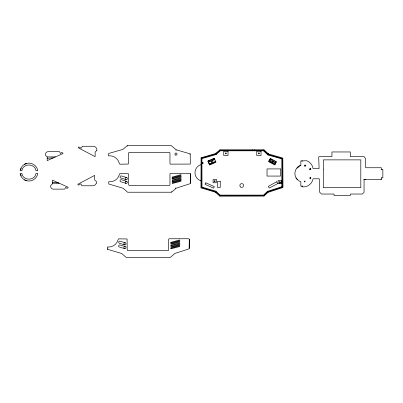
<?xml version="1.0" encoding="UTF-8"?>
<svg xmlns="http://www.w3.org/2000/svg" width="403" height="403" viewBox="0 0 403 403"><rect width="100%" height="100%" fill="white"/><g stroke="black" fill="none" stroke-linecap="round" stroke-linejoin="round"><path stroke-width="0.6" d="M189.309 240.233L189.259 239.115L188.7 238.742L168.963 238.783L168.615 239.306L168.615 250.213L168.172 250.651L127.766 250.651L127.207 250.097L127.091 238.969L118.502 238.853L117.943 240.082A9.612 9.612 0 0 1 108.508 247.029L107.324 247.059L107.485 249.286L121.731 253.517L126.27 257.492L169.804 257.492L170.625 257.164L174.816 253.472L189.133 248.832L189.309 239.347L189.309 243.896M190.654 174.962L190.609 173.844L190.05 173.471L170.308 173.517L169.96 174.036L169.96 184.942L169.517 185.385L129.111 185.385L128.557 184.826L128.471 173.738L119.852 173.582L119.288 174.811A9.612 9.612 0 0 1 109.858 181.758L108.649 181.824L108.83 184.015L123.076 188.246L127.62 192.226L171.154 192.226L171.975 191.899L176.161 188.201L190.483 183.561L190.634 174.076L190.654 178.625M47.206 156.903L47.181 160.631L63.049 153.508L61.901 152.289L60.606 153.508L59.448 151.664L47.957 151.664A2.781 2.781 0 0 0 45.61 155.447L47.206 156.903L55.488 156.903M282.725 158.172L281.828 158.858L268.055 155.044L263.562 150.803L263.96 149.805L268.63 154.032L282.266 157.865L282.82 158.334L282.971 187.138L282.609 187.632L268.076 192.342L263.91 196.1L219.932 196.185L215.393 192.211L200.961 187.838L201.092 157.764L215.333 153.629L220.068 149.78L263.96 149.805M219.585 196.115L219.988 195.112L263.517 195.112L267.486 191.354L281.828 186.76L282.795 187.526M20.613 169.844L21.258 168.283M310.627 178.312C309.962 175.985 309.212 180.076 310.98 177.869M270.458 160.228L271.148 158.928M271.476 162.59L272.735 160.228L270.136 158.842L268.877 161.21L275.022 164.474M272.423 163.094L273.682 160.732L276.282 162.112M274.952 162.616L275.642 161.316M267.879 154.873L268.438 153.896M175.899 150.314L176.187 149.81L171.129 145.508L128.013 145.508L126.945 145.921L122.89 149.402L108.906 153.402C107.808 153.906 108.019 156.732 109.687 155.78A9.773 9.773 0 0 1 119.172 162.973L119.893 164.207L128.366 164.046L128.542 152.999L128.98 152.43L169.472 152.41L169.965 152.898L169.965 163.537L170.313 164.132L190.302 164.071L190.221 153.881L176.187 149.81M268.055 155.044L268.63 154.032M215.393 192.211L215.973 191.213L201.989 187.108L201.147 187.979M267.96 154.188L268.252 153.755M310.542 178.423L310.204 178.882L310.204 177.28M381.379 169.421L381.379 167.744L365.662 167.744L365.662 158.792L364.085 156.656L350.338 156.656L350.338 151.961L331.946 151.961L331.946 156.656L318.995 156.656L318.713 156.943L319.095 168.53L313.096 168.62A9.848 9.848 0 0 0 307.464 161.069L306.547 160.716L300.834 160.983L300.834 165.411L299.197 166.086L297.409 167.457L296.034 169.245A8.624 8.624 0 0 0 296.039 177.869C297.182 179.622 298.794 181.098 300.834 181.703L300.834 186.156L302.739 186.156L302.744 186.947A10.02 10.02 0 0 0 313.096 178.786L319.322 178.786L319.322 191.843L321.508 194.034L334.062 194.034L334.062 195.505L350.338 195.505L350.338 194.034L362.317 194.034L364.055 192.367L364.07 179.557L381.379 179.451L381.379 177.869M310.627 169.456L310.164 169.723L310.204 168.53M296.815 168.237L299.197 166.086L300.834 165.301M267.194 154.228L267.919 153.442M107.485 249.286L107.903 248.853M200.991 157.87L201.928 158.575L216.124 154.556L220.255 150.803L263.562 150.803M279.45 183.677L281.294 182.07M297.414 167.467L298.185 166.867L298.935 166.867M189.833 154.289L190.281 153.951M214.376 158.545L211.686 159.744L213.101 162.923M208.452 162.354L214.809 159.523M211.902 162.867L209.222 164.061L209.429 164.555L215.791 161.724M212.88 162.434L215.575 161.235M24.457 164.308L26.623 163.411L26.643 163.774L26.376 163.517M200.87 164.701L199.178 165.401A8.453 8.453 0 0 0 199.178 180.045L201.218 180.892M47.206 158.273L53.261 157.9M380.981 179.456L381.379 179.451M302.688 160.983L301.635 160.983M302.739 186.156L301.635 186.156M201.928 162.54L203.001 162.54L203.001 163.618L201.928 163.618M201.928 163.069L203.001 163.069M380.986 169.421L382.85 169.421L382.85 177.869L380.986 177.869M363.602 179.562L365.672 179.562M26.376 180.559L26.643 180.559M52.43 183.209L59.186 183.209M52.43 182.524L52.43 183.894L50.833 185.345A2.781 2.781 0 0 0 53.181 189.133L64.671 189.133L65.825 187.289L67.125 188.508L68.273 187.289L52.405 180.166L52.43 182.524L58.485 182.897M304.623 165.079L305.741 165.225M126.013 179.592L126.29 179.632A1.073 1.073 0 0 0 127.328 178.282A1.073 1.073 0 0 0 125.756 177.632L125.535 177.804A1.073 1.073 0 0 0 125.257 178.836L125.363 179.093A1.073 1.073 0 0 0 126.013 179.592L120.835 178.015A1.073 1.073 0 0 1 120.079 176.705A1.073 1.073 0 0 1 121.389 175.945L126.567 177.527M124.668 244.863L124.945 244.898A1.073 1.073 0 0 0 125.978 243.553A1.073 1.073 0 0 0 124.406 242.903L124.184 243.069A1.073 1.073 0 0 0 123.907 244.107L124.013 244.364A1.073 1.073 0 0 0 124.668 244.863L119.49 243.286A1.073 1.073 0 0 1 118.729 241.971A1.073 1.073 0 0 1 120.044 241.216L125.222 242.792M126.567 181.274L121.338 179.708C120.023 179.305 119.439 181.471 120.784 181.778L126.013 183.34M125.222 246.54L119.988 244.979A1.073 1.073 0 0 0 118.678 245.734A1.073 1.073 0 0 0 119.434 247.049L124.668 248.611M24.457 179.844L26.623 180.74L28.945 181.048A8.972 8.972 0 0 0 37.605 174.398L37.736 173.416L35.998 173.416C35.061 181.038 22.825 181.038 21.888 173.416L20.15 173.416L20.281 174.398A8.972 8.972 0 0 0 26.623 180.74L26.643 180.378M275.778 163.059L269.642 159.795L269.128 160.737L271.728 162.117M272.675 162.621L275.274 164.001M263.658 150.561L267.38 154.027M215.973 191.213L219.988 195.112M310.461 168.57L310.98 169.245M296.039 177.869L297.409 179.657M267.486 191.354L268.076 192.342M175.466 187.889L175.758 188.382M215.55 153.518L216.124 154.556M263.517 195.112L263.98 196.07M171.436 191.632L171.663 192.11M208.462 162.349L208.013 161.376L210.704 160.177L212.119 163.356M213.353 158.56L213.953 159.905M208.709 160.626L209.308 161.971M208.784 163.084L209.212 164.066M20.613 174.308L21.258 175.869M219.882 149.84L220.255 150.803M127.439 145.614L127.625 146.098M190.634 174.076L190.654 174.811M189.284 239.347L189.304 240.082M201.989 187.108L201.928 158.575M190.634 173.92L190.654 183.174M189.284 239.191L189.309 248.444M281.828 158.858L281.828 186.76M254.308 149.73L254.308 150.803M252.167 149.73L252.167 150.803M26.376 180.267L26.376 180.64M26.119 163.623L26.119 163.991M26.119 180.161L26.119 180.534M323.322 169.154L323.287 187.667L360.806 187.667L360.806 159.87L323.322 159.87L323.322 169.154M20.281 169.754L20.15 170.736L21.888 170.736C22.825 163.119 35.061 163.119 35.998 170.736L37.736 170.736L37.605 169.754A8.972 8.972 0 0 0 20.281 169.754M172.096 177.134L172.469 177.617L180.917 175.456L181.189 174.988L180.816 174.701L172.096 177.134M172.096 178.519L172.469 179.003L180.917 176.841L181.189 176.373L180.816 176.086L172.096 178.519M172.182 180.086L172.555 180.569L181.002 178.408L181.274 177.94L180.902 177.652L172.182 180.086M172.152 181.592L172.524 182.075L180.972 179.914L181.244 179.441L180.871 179.159L172.152 181.592M172.121 182.977L172.489 183.461L180.937 181.3L181.209 180.826L180.841 180.544L172.121 182.977M170.751 242.405L171.124 242.888L179.572 240.727L179.844 240.253L179.471 239.971L170.751 242.405M170.751 243.79L171.119 244.273L179.567 242.112L179.839 241.644L179.471 241.357L170.751 243.79M170.832 245.351L171.204 245.835L179.652 243.679L179.924 243.205L179.552 242.923L170.832 245.351M170.801 246.858L171.174 247.341L179.622 245.185L179.894 244.712L179.521 244.425L170.801 246.858M170.771 248.243L171.144 248.727L179.592 246.571L179.864 246.097L179.491 245.815L170.771 248.243M304.22 181.345C304.875 183.385 305.812 179.899 304.22 181.345M96.856 150.51L95.133 152.017L95.133 156.666L78.242 147.78L78.711 146.888L81.265 148.233L82.368 146.259L93.148 146.259A3.743 3.743 0 0 1 96.458 148.259L96.69 148.793A3.743 3.743 0 0 1 96.856 150.51M205.439 183.209L205.051 184.337L213.645 188.191L214.351 186.619L205.656 182.72L205.439 183.209M96.257 183.249L96.025 183.783A3.743 3.743 0 0 1 92.715 185.783L81.935 185.783L80.832 183.808L78.278 185.153L77.809 184.267L94.7 175.376L94.7 180.025L96.423 181.531A3.743 3.743 0 0 1 96.257 183.249M270.322 158.49L268.625 161.679L274.77 164.948L276.468 161.759L270.322 158.49M267.783 191.848L263.748 195.591L219.796 195.591L215.681 191.712L201.565 187.546L201.394 158.172L215.837 154.037L220.068 150.319L263.753 150.319L268.343 154.54L282.276 158.515L282.276 187.113L267.783 191.848M125.756 181.38L125.535 181.552A1.073 1.073 0 0 0 125.257 182.584L125.363 182.841A1.073 1.073 0 0 0 126.829 183.234A1.073 1.073 0 0 0 127.217 181.773A1.073 1.073 0 0 0 125.756 181.38M124.406 246.651L124.184 246.817A1.073 1.073 0 0 0 123.907 247.855L124.013 248.112A1.073 1.073 0 0 0 125.479 248.505A1.073 1.073 0 0 0 125.872 247.039A1.073 1.073 0 0 0 124.406 246.651M276.634 181.768L268.317 186.393L269.249 188.075L277.632 183.662L276.634 181.768M214.21 158.178L207.852 161.009L209.651 165.044L216.008 162.213L214.21 158.178M261.028 151.211L256.746 151.211L256.746 155.493L261.028 155.493L261.028 151.211M228.027 151.246L223.741 151.246L223.741 155.533L228.027 155.533L228.027 151.246M280.538 168.912L267.023 168.912L267.023 176.066L280.538 176.066L280.538 168.912M216.3 179.547L213.086 179.547L213.086 182.761L216.3 182.761L216.3 179.547M281.294 180.468L278.08 180.468L278.08 183.677L281.294 183.677L281.294 180.468M220.24 181.285L217.534 181.285L217.534 187.506L220.24 187.506L220.24 181.285M214.426 181.617A0.534 0.534 0 0 0 215.232 181.154A0.534 0.534 0 0 0 214.426 180.69A0.534 0.534 0 0 0 214.426 181.617M258.62 153.815A0.534 0.534 0 0 0 259.421 153.352A0.534 0.534 0 0 0 258.62 152.888A0.534 0.534 0 0 0 258.62 153.815M225.504 153.765A0.534 0.534 0 0 0 226.4 153.528A0.534 0.534 0 0 0 225.745 152.873A0.534 0.534 0 0 0 225.504 153.765M279.42 182.539A0.534 0.534 0 0 0 280.221 182.07A0.534 0.534 0 0 0 279.42 181.607A0.534 0.534 0 0 0 279.42 182.539M309.786 169.567A0.534 0.534 0 0 0 310.683 169.331A0.534 0.534 0 0 0 310.023 168.676A0.534 0.534 0 0 0 309.786 169.567M304.875 166.167A0.534 0.534 0 0 0 305.675 165.704A0.534 0.534 0 0 0 304.875 165.24A0.534 0.534 0 0 0 304.875 166.167M175.451 155.019A1.073 1.073 0 0 0 177.058 154.092A1.073 1.073 0 0 0 175.451 153.165A1.073 1.073 0 0 0 175.451 155.019M240.787 187.103A1.874 1.874 0 0 0 243.603 185.491A1.874 1.874 0 0 0 240.793 183.859A1.874 1.874 0 0 0 240.787 187.103"/></g></svg>
